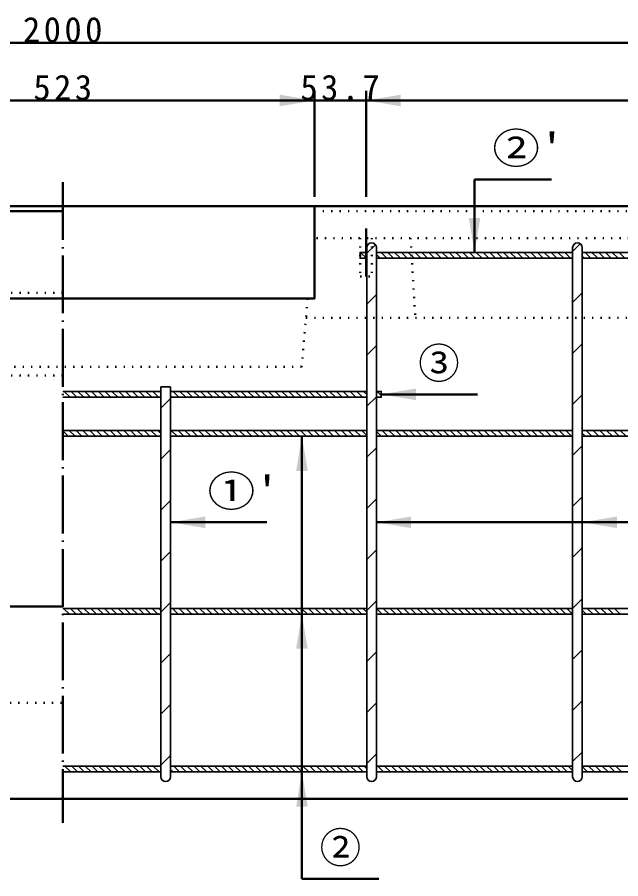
# Model space of a CAD drawing. Units: millimetres, scale not verified. Extents: x -2102 to 2102, y -1485 to 1485.
# Drawn here: x 784 to 1412, y -635 to 260 of the extents above; entities that cross this region are included whole.
import ezdxf
from ezdxf.enums import TextEntityAlignment as Align

# ---------------------------------------------------------------- set-up
doc = ezdxf.new("R2010")
doc.units = ezdxf.units.MM
doc.header["$LTSCALE"] = 5
doc.linetypes.add('DOTTED', pattern=[1.75, 0.25, -1.5])
doc.linetypes.add('LONG_DASHED_DOTTED', pattern=[15.25, 12, -1.5, 0.25, -1.5])
doc.layers.add('0-0_V-nasSTD', color=7, linetype='Continuous', lineweight=35)
doc.layers.add('0-1_0', color=7, linetype='Continuous', lineweight=50)
doc.styles.add('ＭＳ ゴシック', font='')
doc.styles.get('ＭＳ ゴシック').set_extended_font_data('MS Gothic')

msp = doc.modelspace()

# ---------------------------------------------------------------- linework, layer by layer
at = {"layer": '0-0_V-nasSTD', "lineweight": 50}
for p, q in [((1259.668, 91.887), (1259.668, 15.887)), ((-168.332, 63.887), (1831.668, 63.887)), ((1093.168, 63.887), (570.168, 63.887)), ((570.168, 58.887), (831.668, 58.887)), ((1080.267, -635.16), (1080.267, -175.113)), ((943.668, -264.613), (1043.668, -264.613)), ((1932.668, -264.613), (1157.668, -264.613)), ((-48.332, -352.113), (831.668, -352.113)), ((-168.332, -552.113), (1831.668, -552.113))]:
    msp.add_line(p, q, dxfattribs=at)
at = {"layer": '0-0_V-nasSTD', "linetype": 'LONG_DASHED_DOTTED', "lineweight": 50}
for p, q in [((831.668, 88.887), (831.668, -577.113)), ((1146.868, 40.887), (1146.868, -9.113))]:
    msp.add_line(p, q, dxfattribs=at)
at = {"layer": '0-0_V-nasSTD', "linetype": 'DOTTED', "lineweight": 50}
for p, q in [((1093.168, 58.887), (1831.668, 58.887)), ((1831.668, 30.887), (1093.168, 30.887)), ((1140.868, 30.887), (1140.868, -9.113)), ((1152.868, 30.887), (1152.868, -9.113)), ((1193.168, 30.887), (1198.168, -52.113)), ((1140.868, -9.113), (1152.868, -9.113)), ((831.668, -26.113), (576.168, -26.113)), ((1086.168, -32.113), (1079.98, -102.833)), ((1084.418, -52.113), (1831.668, -52.113)), ((1079.98, -102.833), (583.355, -102.833)), ((831.668, -112.113), (-168.332, -112.113)), ((-168.332, -452.113), (831.668, -452.113))]:
    msp.add_line(p, q, dxfattribs=at)
at = {"layer": '0-0_V-nasSTD'}
for p, q in [((1147.668, 15.078), (1156.584, 23.995)), ((1147.668, 20.887), (1147.668, -529.113)), ((1157.668, 20.887), (1157.668, -529.113)), ((1157.668, 20.887), (1157.668, 15.887)), ((1361.668, 16.946), (1369.633, 24.912)), ((1361.668, 20.887), (1361.668, -529.113)), ((1371.668, 20.887), (1371.668, -529.113)), ((1141.3, 15.887), (1147.3, 9.887)), ((1157.668, 15.887), (1361.668, 15.887)), ((1157.668, 13.661), (1161.442, 9.887)), ((1157.668, 9.887), (1361.668, 9.887)), ((1162.513, 15.887), (1168.513, 9.887)), ((1169.584, 15.887), (1175.584, 9.887)), ((1176.655, 15.887), (1182.655, 9.887)), ((1183.726, 15.887), (1189.726, 9.887)), ((1190.797, 15.887), (1196.797, 9.887)), ((1197.868, 15.887), (1203.868, 9.887)), ((1204.939, 15.887), (1210.939, 9.887)), ((1212.01, 15.887), (1218.01, 9.887)), ((1219.082, 15.887), (1225.082, 9.887)), ((1226.153, 15.887), (1232.153, 9.887)), ((1233.224, 15.887), (1239.224, 9.887)), ((1240.295, 15.887), (1246.295, 9.887)), ((1247.366, 15.887), (1253.366, 9.887)), ((1254.437, 15.887), (1260.437, 9.887)), ((1261.508, 15.887), (1267.508, 9.887)), ((1268.579, 15.887), (1274.579, 9.887)), ((1275.65, 15.887), (1281.65, 9.887)), ((1282.721, 15.887), (1288.721, 9.887)), ((1289.792, 15.887), (1295.792, 9.887)), ((1296.863, 15.887), (1302.863, 9.887)), ((1303.934, 15.887), (1309.934, 9.887)), ((1311.005, 15.887), (1317.005, 9.887)), ((1318.076, 15.887), (1324.076, 9.887)), ((1325.148, 15.887), (1331.148, 9.887)), ((1332.219, 15.887), (1338.219, 9.887)), ((1339.29, 15.887), (1345.29, 9.887)), ((1346.361, 15.887), (1352.361, 9.887)), ((1353.432, 15.887), (1359.432, 9.887)), ((1360.503, 15.887), (1361.668, 14.722)), ((1371.668, 15.887), (1575.668, 15.887)), ((1371.668, 11.793), (1373.574, 9.887)), ((1371.668, 9.887), (1575.668, 9.887)), ((1374.645, 15.887), (1380.645, 9.887)), ((1381.716, 15.887), (1387.716, 9.887)), ((1388.787, 15.887), (1394.787, 9.887)), ((1395.858, 15.887), (1401.858, 9.887)), ((1402.929, 15.887), (1408.929, 9.887)), ((1410, 15.887), (1416, 9.887)), ((1361.668, -36.087), (1371.668, -26.087)), ((1147.668, -37.955), (1157.668, -27.955)), ((1361.668, -89.12), (1371.668, -79.12)), ((1147.668, -90.988), (1157.668, -80.988)), ((933.668, -123.613), (933.668, -529.113)), ((933.668, -123.613), (943.668, -123.613)), ((943.668, -123.613), (943.668, -529.113)), ((831.668, -128.613), (933.668, -128.613)), ((831.668, -134.1), (832.18, -134.613)), ((833.251, -128.613), (839.251, -134.613)), ((840.323, -128.613), (846.323, -134.613)), ((847.394, -128.613), (853.394, -134.613)), ((854.465, -128.613), (860.465, -134.613)), ((861.536, -128.613), (867.536, -134.613)), ((868.607, -128.613), (874.607, -134.613)), ((875.678, -128.613), (881.678, -134.613)), ((882.749, -128.613), (888.749, -134.613)), ((889.82, -128.613), (895.82, -134.613)), ((896.891, -128.613), (902.891, -134.613)), ((903.962, -128.613), (909.962, -134.613)), ((911.033, -128.613), (917.033, -134.613)), ((918.104, -128.613), (924.104, -134.613)), ((925.175, -128.613), (931.175, -134.613)), ((932.246, -128.613), (933.668, -130.034)), ((943.668, -128.613), (1147.668, -128.613)), ((943.668, -132.963), (945.317, -134.613)), ((946.389, -128.613), (952.389, -134.613)), ((953.46, -128.613), (959.46, -134.613)), ((960.531, -128.613), (966.531, -134.613)), ((967.602, -128.613), (973.602, -134.613)), ((974.673, -128.613), (980.673, -134.613)), ((981.744, -128.613), (987.744, -134.613)), ((988.815, -128.613), (994.815, -134.613)), ((995.886, -128.613), (1001.886, -134.613)), ((1002.957, -128.613), (1008.957, -134.613)), ((1010.028, -128.613), (1016.028, -134.613)), ((1017.099, -128.613), (1023.099, -134.613)), ((1024.17, -128.613), (1030.17, -134.613)), ((1031.241, -128.613), (1037.241, -134.613)), ((1038.312, -128.613), (1044.312, -134.613)), ((1045.383, -128.613), (1051.383, -134.613)), ((1052.455, -128.613), (1058.455, -134.613)), ((1059.526, -128.613), (1065.526, -134.613)), ((1066.597, -128.613), (1072.597, -134.613)), ((1073.668, -128.613), (1079.668, -134.613)), ((1080.739, -128.613), (1086.739, -134.613)), ((1087.81, -128.613), (1093.81, -134.613)), ((1094.881, -128.613), (1100.881, -134.613)), ((1101.952, -128.613), (1107.952, -134.613)), ((1109.023, -128.613), (1115.023, -134.613)), ((1116.094, -128.613), (1122.094, -134.613)), ((1123.165, -128.613), (1129.165, -134.613)), ((1130.236, -128.613), (1136.236, -134.613)), ((1137.307, -128.613), (1143.307, -134.613)), ((1144.378, -128.613), (1147.668, -131.902)), ((1147.668, -144.021), (1157.668, -134.021)), ((1157.668, -128.613), (1162.668, -128.613)), ((1157.668, -128.613), (1157.668, -134.613)), ((1158.521, -128.613), (1162.668, -132.76)), ((1162.668, -128.613), (1162.668, -134.613)), ((1361.668, -142.153), (1371.668, -132.153)), ((933.668, -134.613), (831.668, -134.613)), ((933.668, -145.889), (943.668, -135.889)), ((943.668, -134.613), (1147.668, -134.613)), ((1157.668, -134.613), (1162.668, -134.613)), ((831.668, -169.113), (933.668, -169.113)), ((831.668, -169.456), (837.325, -175.113)), ((838.396, -169.113), (844.396, -175.113)), ((845.467, -169.113), (851.467, -175.113)), ((852.538, -169.113), (858.538, -175.113)), ((859.609, -169.113), (865.609, -175.113)), ((866.68, -169.113), (872.68, -175.113)), ((873.751, -169.113), (879.751, -175.113)), ((880.823, -169.113), (886.823, -175.113)), ((887.894, -169.113), (893.894, -175.113)), ((894.965, -169.113), (900.965, -175.113)), ((902.036, -169.113), (908.036, -175.113)), ((909.107, -169.113), (915.107, -175.113)), ((916.178, -169.113), (922.178, -175.113)), ((923.249, -169.113), (929.249, -175.113)), ((930.32, -169.113), (933.668, -172.461)), ((943.668, -169.113), (1147.668, -169.113)), ((944.462, -169.113), (950.462, -175.113)), ((951.533, -169.113), (957.533, -175.113)), ((958.604, -169.113), (964.604, -175.113)), ((965.675, -169.113), (971.675, -175.113)), ((972.746, -169.113), (978.746, -175.113)), ((979.817, -169.113), (985.817, -175.113)), ((986.889, -169.113), (992.889, -175.113)), ((993.96, -169.113), (999.96, -175.113)), ((1001.031, -169.113), (1007.031, -175.113)), ((1008.102, -169.113), (1014.102, -175.113)), ((1015.173, -169.113), (1021.173, -175.113)), ((1022.244, -169.113), (1028.244, -175.113)), ((1029.315, -169.113), (1035.315, -175.113)), ((1036.386, -169.113), (1042.386, -175.113)), ((1043.457, -169.113), (1049.457, -175.113)), ((1050.528, -169.113), (1056.528, -175.113)), ((1057.599, -169.113), (1063.599, -175.113)), ((1064.67, -169.113), (1070.67, -175.113)), ((1071.741, -169.113), (1077.741, -175.113)), ((1078.812, -169.113), (1084.812, -175.113)), ((1085.883, -169.113), (1091.883, -175.113)), ((1092.955, -169.113), (1098.955, -175.113)), ((1100.026, -169.113), (1106.026, -175.113)), ((1107.097, -169.113), (1113.097, -175.113)), ((1114.168, -169.113), (1120.168, -175.113)), ((1121.239, -169.113), (1127.239, -175.113)), ((1128.31, -169.113), (1134.31, -175.113)), ((1135.381, -169.113), (1141.381, -175.113)), ((1142.452, -169.113), (1147.668, -174.329)), ((1157.668, -169.113), (1361.668, -169.113)), ((1163.665, -169.113), (1169.665, -175.113)), ((1170.736, -169.113), (1176.736, -175.113)), ((1177.807, -169.113), (1183.807, -175.113)), ((1184.878, -169.113), (1190.878, -175.113)), ((1191.95, -169.113), (1197.95, -175.113)), ((1199.021, -169.113), (1205.021, -175.113)), ((1206.092, -169.113), (1212.092, -175.113)), ((1213.163, -169.113), (1219.163, -175.113)), ((1220.234, -169.113), (1226.234, -175.113)), ((1227.305, -169.113), (1233.305, -175.113)), ((1234.376, -169.113), (1240.376, -175.113)), ((1241.447, -169.113), (1247.447, -175.113)), ((1248.518, -169.113), (1254.518, -175.113)), ((1255.589, -169.113), (1261.589, -175.113)), ((1262.66, -169.113), (1268.66, -175.113)), ((1269.731, -169.113), (1275.731, -175.113)), ((1276.802, -169.113), (1282.802, -175.113)), ((1283.873, -169.113), (1289.873, -175.113)), ((1290.944, -169.113), (1296.944, -175.113)), ((1298.016, -169.113), (1304.016, -175.113)), ((1305.087, -169.113), (1311.087, -175.113)), ((1312.158, -169.113), (1318.158, -175.113)), ((1319.229, -169.113), (1325.229, -175.113)), ((1326.3, -169.113), (1332.3, -175.113)), ((1333.371, -169.113), (1339.371, -175.113)), ((1340.442, -169.113), (1346.442, -175.113)), ((1347.513, -169.113), (1353.513, -175.113)), ((1354.584, -169.113), (1360.584, -175.113)), ((1371.668, -169.113), (1575.668, -169.113)), ((1375.797, -169.113), (1381.797, -175.113)), ((1382.868, -169.113), (1388.868, -175.113)), ((1389.939, -169.113), (1395.939, -175.113)), ((1397.01, -169.113), (1403.01, -175.113)), ((1404.082, -169.113), (1410.082, -175.113)), ((1411.153, -169.113), (1417.153, -175.113)), ((933.668, -175.113), (831.668, -175.113)), ((943.668, -175.113), (1147.668, -175.113)), ((1157.668, -170.187), (1162.594, -175.113)), ((1157.668, -175.113), (1361.668, -175.113)), ((1371.668, -172.055), (1374.726, -175.113)), ((1371.668, -175.113), (1575.668, -175.113)), ((1147.668, -197.054), (1157.668, -187.054)), ((1361.668, -195.186), (1371.668, -185.186)), ((933.668, -198.922), (943.668, -188.922)), ((1147.668, -250.087), (1157.668, -240.087)), ((1361.668, -248.219), (1371.668, -238.219)), ((933.668, -251.955), (943.668, -241.955)), ((933.668, -304.988), (943.668, -294.988)), ((1147.668, -303.12), (1157.668, -293.12)), ((1361.668, -301.252), (1371.668, -291.252)), ((933.668, -358.021), (943.668, -348.021)), ((1147.668, -356.153), (1157.668, -346.153)), ((1361.668, -354.285), (1371.668, -344.285)), ((831.668, -354.113), (933.668, -354.113)), ((832.477, -354.113), (838.477, -360.113)), ((839.548, -354.113), (845.548, -360.113)), ((846.619, -354.113), (852.619, -360.113)), ((853.69, -354.113), (859.69, -360.113)), ((860.762, -354.113), (866.762, -360.113)), ((867.833, -354.113), (873.833, -360.113)), ((874.904, -354.113), (880.904, -360.113)), ((881.975, -354.113), (887.975, -360.113)), ((889.046, -354.113), (895.046, -360.113)), ((896.117, -354.113), (902.117, -360.113)), ((903.188, -354.113), (909.188, -360.113)), ((910.259, -354.113), (916.259, -360.113)), ((917.33, -354.113), (923.33, -360.113)), ((924.401, -354.113), (930.401, -360.113)), ((931.472, -354.113), (933.668, -356.309)), ((943.668, -354.113), (1147.668, -354.113)), ((945.614, -354.113), (951.614, -360.113)), ((952.685, -354.113), (958.685, -360.113)), ((959.757, -354.113), (965.757, -360.113)), ((966.828, -354.113), (972.828, -360.113)), ((973.899, -354.113), (979.899, -360.113)), ((980.97, -354.113), (986.97, -360.113)), ((988.041, -354.113), (994.041, -360.113)), ((995.112, -354.113), (1001.112, -360.113)), ((1002.183, -354.113), (1008.183, -360.113)), ((1009.254, -354.113), (1015.254, -360.113)), ((1016.325, -354.113), (1022.325, -360.113)), ((1023.396, -354.113), (1029.396, -360.113)), ((1030.467, -354.113), (1036.467, -360.113)), ((1037.538, -354.113), (1043.538, -360.113)), ((1044.609, -354.113), (1050.609, -360.113)), ((1051.68, -354.113), (1057.68, -360.113)), ((1058.751, -354.113), (1064.751, -360.113)), ((1065.823, -354.113), (1071.823, -360.113)), ((1072.894, -354.113), (1078.894, -360.113)), ((1079.965, -354.113), (1085.965, -360.113)), ((1087.036, -354.113), (1093.036, -360.113)), ((1094.107, -354.113), (1100.107, -360.113)), ((1101.178, -354.113), (1107.178, -360.113)), ((1108.249, -354.113), (1114.249, -360.113)), ((1115.32, -354.113), (1121.32, -360.113)), ((1122.391, -354.113), (1128.391, -360.113)), ((1129.462, -354.113), (1135.462, -360.113)), ((1136.533, -354.113), (1142.533, -360.113)), ((1143.604, -354.113), (1147.668, -358.177)), ((1157.668, -354.113), (1361.668, -354.113)), ((1157.746, -354.113), (1163.746, -360.113)), ((1164.817, -354.113), (1170.817, -360.113)), ((1171.889, -354.113), (1177.889, -360.113)), ((1178.96, -354.113), (1184.96, -360.113)), ((1186.031, -354.113), (1192.031, -360.113)), ((1193.102, -354.113), (1199.102, -360.113)), ((1200.173, -354.113), (1206.173, -360.113)), ((1207.244, -354.113), (1213.244, -360.113)), ((1214.315, -354.113), (1220.315, -360.113)), ((1221.386, -354.113), (1227.386, -360.113)), ((1228.457, -354.113), (1234.457, -360.113)), ((1235.528, -354.113), (1241.528, -360.113)), ((1242.599, -354.113), (1248.599, -360.113)), ((1249.67, -354.113), (1255.67, -360.113)), ((1256.741, -354.113), (1262.741, -360.113)), ((1263.812, -354.113), (1269.812, -360.113)), ((1270.883, -354.113), (1276.883, -360.113)), ((1277.955, -354.113), (1283.955, -360.113)), ((1285.026, -354.113), (1291.026, -360.113)), ((1292.097, -354.113), (1298.097, -360.113)), ((1299.168, -354.113), (1305.168, -360.113)), ((1306.239, -354.113), (1312.239, -360.113)), ((1313.31, -354.113), (1319.31, -360.113)), ((1320.381, -354.113), (1326.381, -360.113)), ((1327.452, -354.113), (1333.452, -360.113)), ((1334.523, -354.113), (1340.523, -360.113)), ((1341.594, -354.113), (1347.594, -360.113)), ((1348.665, -354.113), (1354.665, -360.113)), ((1355.736, -354.113), (1361.668, -360.045)), ((1371.668, -354.113), (1575.668, -354.113)), ((1371.668, -355.902), (1375.878, -360.113)), ((1376.95, -354.113), (1382.95, -360.113)), ((1384.021, -354.113), (1390.021, -360.113)), ((1391.092, -354.113), (1397.092, -360.113)), ((1398.163, -354.113), (1404.163, -360.113)), ((1405.234, -354.113), (1411.234, -360.113)), ((933.668, -360.113), (831.668, -360.113)), ((943.668, -359.238), (944.543, -360.113)), ((943.668, -360.113), (1147.668, -360.113)), ((1157.668, -360.113), (1361.668, -360.113)), ((1371.668, -360.113), (1575.668, -360.113)), ((933.668, -411.054), (943.668, -401.054)), ((1147.668, -409.186), (1157.668, -399.186)), ((1361.668, -407.318), (1371.668, -397.318)), ((933.668, -464.087), (943.668, -454.087)), ((1147.668, -462.219), (1157.668, -452.219)), ((1361.668, -460.351), (1371.668, -450.351)), ((933.668, -517.12), (943.668, -507.12)), ((1147.668, -515.252), (1157.668, -505.252)), ((1361.668, -513.384), (1371.668, -503.384)), ((831.668, -518.113), (933.668, -518.113)), ((833.843, -518.113), (839.843, -524.113)), ((840.914, -518.113), (846.914, -524.113)), ((847.985, -518.113), (853.985, -524.113)), ((855.056, -518.113), (861.056, -524.113)), ((862.127, -518.113), (868.127, -524.113)), ((869.198, -518.113), (875.198, -524.113)), ((876.269, -518.113), (882.269, -524.113)), ((883.34, -518.113), (889.34, -524.113)), ((890.411, -518.113), (896.411, -524.113)), ((897.482, -518.113), (903.482, -524.113)), ((904.553, -518.113), (910.553, -524.113)), ((911.624, -518.113), (917.624, -524.113)), ((918.696, -518.113), (924.696, -524.113)), ((925.767, -518.113), (931.767, -524.113)), ((932.838, -518.113), (933.668, -518.943)), ((943.668, -518.113), (1147.668, -518.113)), ((946.98, -518.113), (952.98, -524.113)), ((954.051, -518.113), (960.051, -524.113)), ((961.122, -518.113), (967.122, -524.113)), ((968.193, -518.113), (974.193, -524.113)), ((975.264, -518.113), (981.264, -524.113)), ((982.335, -518.113), (988.335, -524.113)), ((989.406, -518.113), (995.406, -524.113)), ((996.477, -518.113), (1002.477, -524.113)), ((1003.548, -518.113), (1009.548, -524.113)), ((1010.619, -518.113), (1016.619, -524.113)), ((1017.69, -518.113), (1023.69, -524.113)), ((1024.762, -518.113), (1030.762, -524.113)), ((1031.833, -518.113), (1037.833, -524.113)), ((1038.904, -518.113), (1044.904, -524.113)), ((1045.975, -518.113), (1051.975, -524.113)), ((1053.046, -518.113), (1059.046, -524.113)), ((1060.117, -518.113), (1066.117, -524.113)), ((1067.188, -518.113), (1073.188, -524.113)), ((1074.259, -518.113), (1080.259, -524.113)), ((1081.33, -518.113), (1087.33, -524.113)), ((1088.401, -518.113), (1094.401, -524.113)), ((1095.472, -518.113), (1101.472, -524.113)), ((1102.543, -518.113), (1108.543, -524.113)), ((1109.614, -518.113), (1115.614, -524.113)), ((1116.685, -518.113), (1122.685, -524.113)), ((1123.757, -518.113), (1129.757, -524.113)), ((1130.828, -518.113), (1136.828, -524.113)), ((1137.899, -518.113), (1143.899, -524.113)), ((1144.97, -518.113), (1147.668, -520.811)), ((1157.668, -518.113), (1361.668, -518.113)), ((1159.112, -518.113), (1165.112, -524.113)), ((1166.183, -518.113), (1172.183, -524.113)), ((1173.254, -518.113), (1179.254, -524.113)), ((1180.325, -518.113), (1186.325, -524.113)), ((1187.396, -518.113), (1193.396, -524.113)), ((1194.467, -518.113), (1200.467, -524.113)), ((1201.538, -518.113), (1207.538, -524.113)), ((1208.609, -518.113), (1214.609, -524.113)), ((1215.68, -518.113), (1221.68, -524.113)), ((1222.751, -518.113), (1228.751, -524.113)), ((1229.823, -518.113), (1235.823, -524.113)), ((1236.894, -518.113), (1242.894, -524.113)), ((1243.965, -518.113), (1249.965, -524.113)), ((1251.036, -518.113), (1257.036, -524.113)), ((1258.107, -518.113), (1264.107, -524.113)), ((1265.178, -518.113), (1271.178, -524.113)), ((1272.249, -518.113), (1278.249, -524.113)), ((1279.32, -518.113), (1285.32, -524.113)), ((1286.391, -518.113), (1292.391, -524.113)), ((1293.462, -518.113), (1299.462, -524.113)), ((1300.533, -518.113), (1306.533, -524.113)), ((1307.604, -518.113), (1313.604, -524.113)), ((1314.675, -518.113), (1320.675, -524.113)), ((1321.746, -518.113), (1327.746, -524.113)), ((1328.817, -518.113), (1334.817, -524.113)), ((1335.889, -518.113), (1341.889, -524.113)), ((1342.96, -518.113), (1348.96, -524.113)), ((1350.031, -518.113), (1356.031, -524.113)), ((1357.102, -518.113), (1361.668, -522.679)), ((1371.668, -518.113), (1575.668, -518.113)), ((1371.668, -518.537), (1377.244, -524.113)), ((1378.315, -518.113), (1384.315, -524.113)), ((1385.386, -518.113), (1391.386, -524.113)), ((1392.457, -518.113), (1398.457, -524.113)), ((1399.528, -518.113), (1405.528, -524.113)), ((1406.599, -518.113), (1412.599, -524.113)), ((831.668, -523.009), (832.772, -524.113)), ((933.668, -524.113), (831.668, -524.113)), ((943.668, -521.872), (945.909, -524.113)), ((943.668, -524.113), (1147.668, -524.113)), ((1157.668, -524.113), (1361.668, -524.113)), ((1371.668, -524.113), (1575.668, -524.113))]:
    msp.add_line(p, q, dxfattribs=at)
at = {"layer": '0-0_V-nasSTD', "lineweight": 50}
msp.add_lwpolyline([(1093.168, 63.887), (1093.168, -32.113), (570.168, -32.113)], dxfattribs=at)
at = {"layer": '0-0_V-nasSTD'}
msp.add_lwpolyline([(1147.668, 15.887), (1140.668, 15.887), (1140.668, 9.887), (1147.668, 9.887)], dxfattribs=at)
msp.add_lwpolyline([(1162.668, -131.613), (1162.668, -128.613), (1157.668, -128.613), (1157.668, -134.613), (1162.668, -134.613)], close=True, dxfattribs=at)
for centre, start, end in [((1152.668, 20.887), 0, 180), ((1366.668, 20.887), 0, 180), ((938.668, -529.113), 180, 0), ((1152.668, -529.113), 180, 0), ((1152.668, -529.113), 180, 0), ((1366.668, -529.113), 180, 0), ((1366.668, -529.113), 180, 0)]:
    msp.add_arc(centre, 5, start, end, dxfattribs=at)
for points in [[(1057.168, 167.887), (1057.168, 179.887), (1093.168, 173.887)], [(1146.868, 173.887), (1182.868, 167.887), (1182.868, 179.887)], [(1253.668, 51.887), (1259.668, 15.887), (1265.668, 51.887)], [(1162.668, -131.613), (1198.668, -137.613), (1198.668, -125.613)], [(1074.267, -211.113), (1080.267, -175.113), (1086.267, -211.113)], [(943.668, -264.613), (979.668, -270.613), (979.668, -258.613)], [(1157.668, -264.613), (1193.668, -270.613), (1193.668, -258.613)], [(1371.668, -264.613), (1407.668, -270.613), (1407.668, -258.613)], [(1074.267, -396.113), (1080.267, -360.113), (1086.267, -396.113)], [(1074.267, -560.113), (1080.267, -524.113), (1086.267, -560.113)]]:
    msp.add_solid(points, dxfattribs=at)
at = {"layer": '0-1_0'}
for p, q in [((-168.332, 233.887), (1831.668, 233.887)), ((1093.168, 73.887), (1093.168, 183.887)), ((1146.868, 73.887), (1146.868, 183.887)), ((570.168, 173.887), (1093.168, 173.887)), ((1093.168, 173.887), (1146.868, 173.887)), ((1146.868, 173.887), (1777.968, 173.887)), ((1259.668, 91.887), (1339.668, 91.887)), ((1162.668, -131.613), (1262.668, -131.613)), ((1080.267, -635.16), (1160.267, -635.16))]:
    msp.add_line(p, q, dxfattribs=at)

# ---------------------------------------------------------------- texts
at = {"layer": '0-0_V-nasSTD', "style": 'ＭＳ ゴシック', "width": 1.15}
for s, p in [("②'", (1278.068, 98.887)), ("①'", (982.068, -257.613))]:
    msp.add_text(s, height=31.67, dxfattribs=at).set_placement(p, align=Align.BOTTOM_LEFT)
at = {"layer": '0-0_V-nasSTD', "style": 'ＭＳ ゴシック'}
for s, p in [('③', (1201.068, -124.613)), ('②', (1098.667, -628.16))]:
    msp.add_text(s, height=31.67, dxfattribs=at).set_placement(p, align=Align.BOTTOM_LEFT)
at = {"layer": '0-0_V-nasSTD', "char_height": 26.39, "attachment_point": 7, "style": 'ＭＳ ゴシック'}
for s, insert in [('\\T1.2;2000', (790.268, 233.887)), ('\\T1.2;523', (801.068, 173.887)), ('\\T1.2;53.7', (1078.618, 173.887))]:
    msp.add_mtext(s, dxfattribs=dict(at, insert=insert))

doc.saveas('drawing.dxf')
